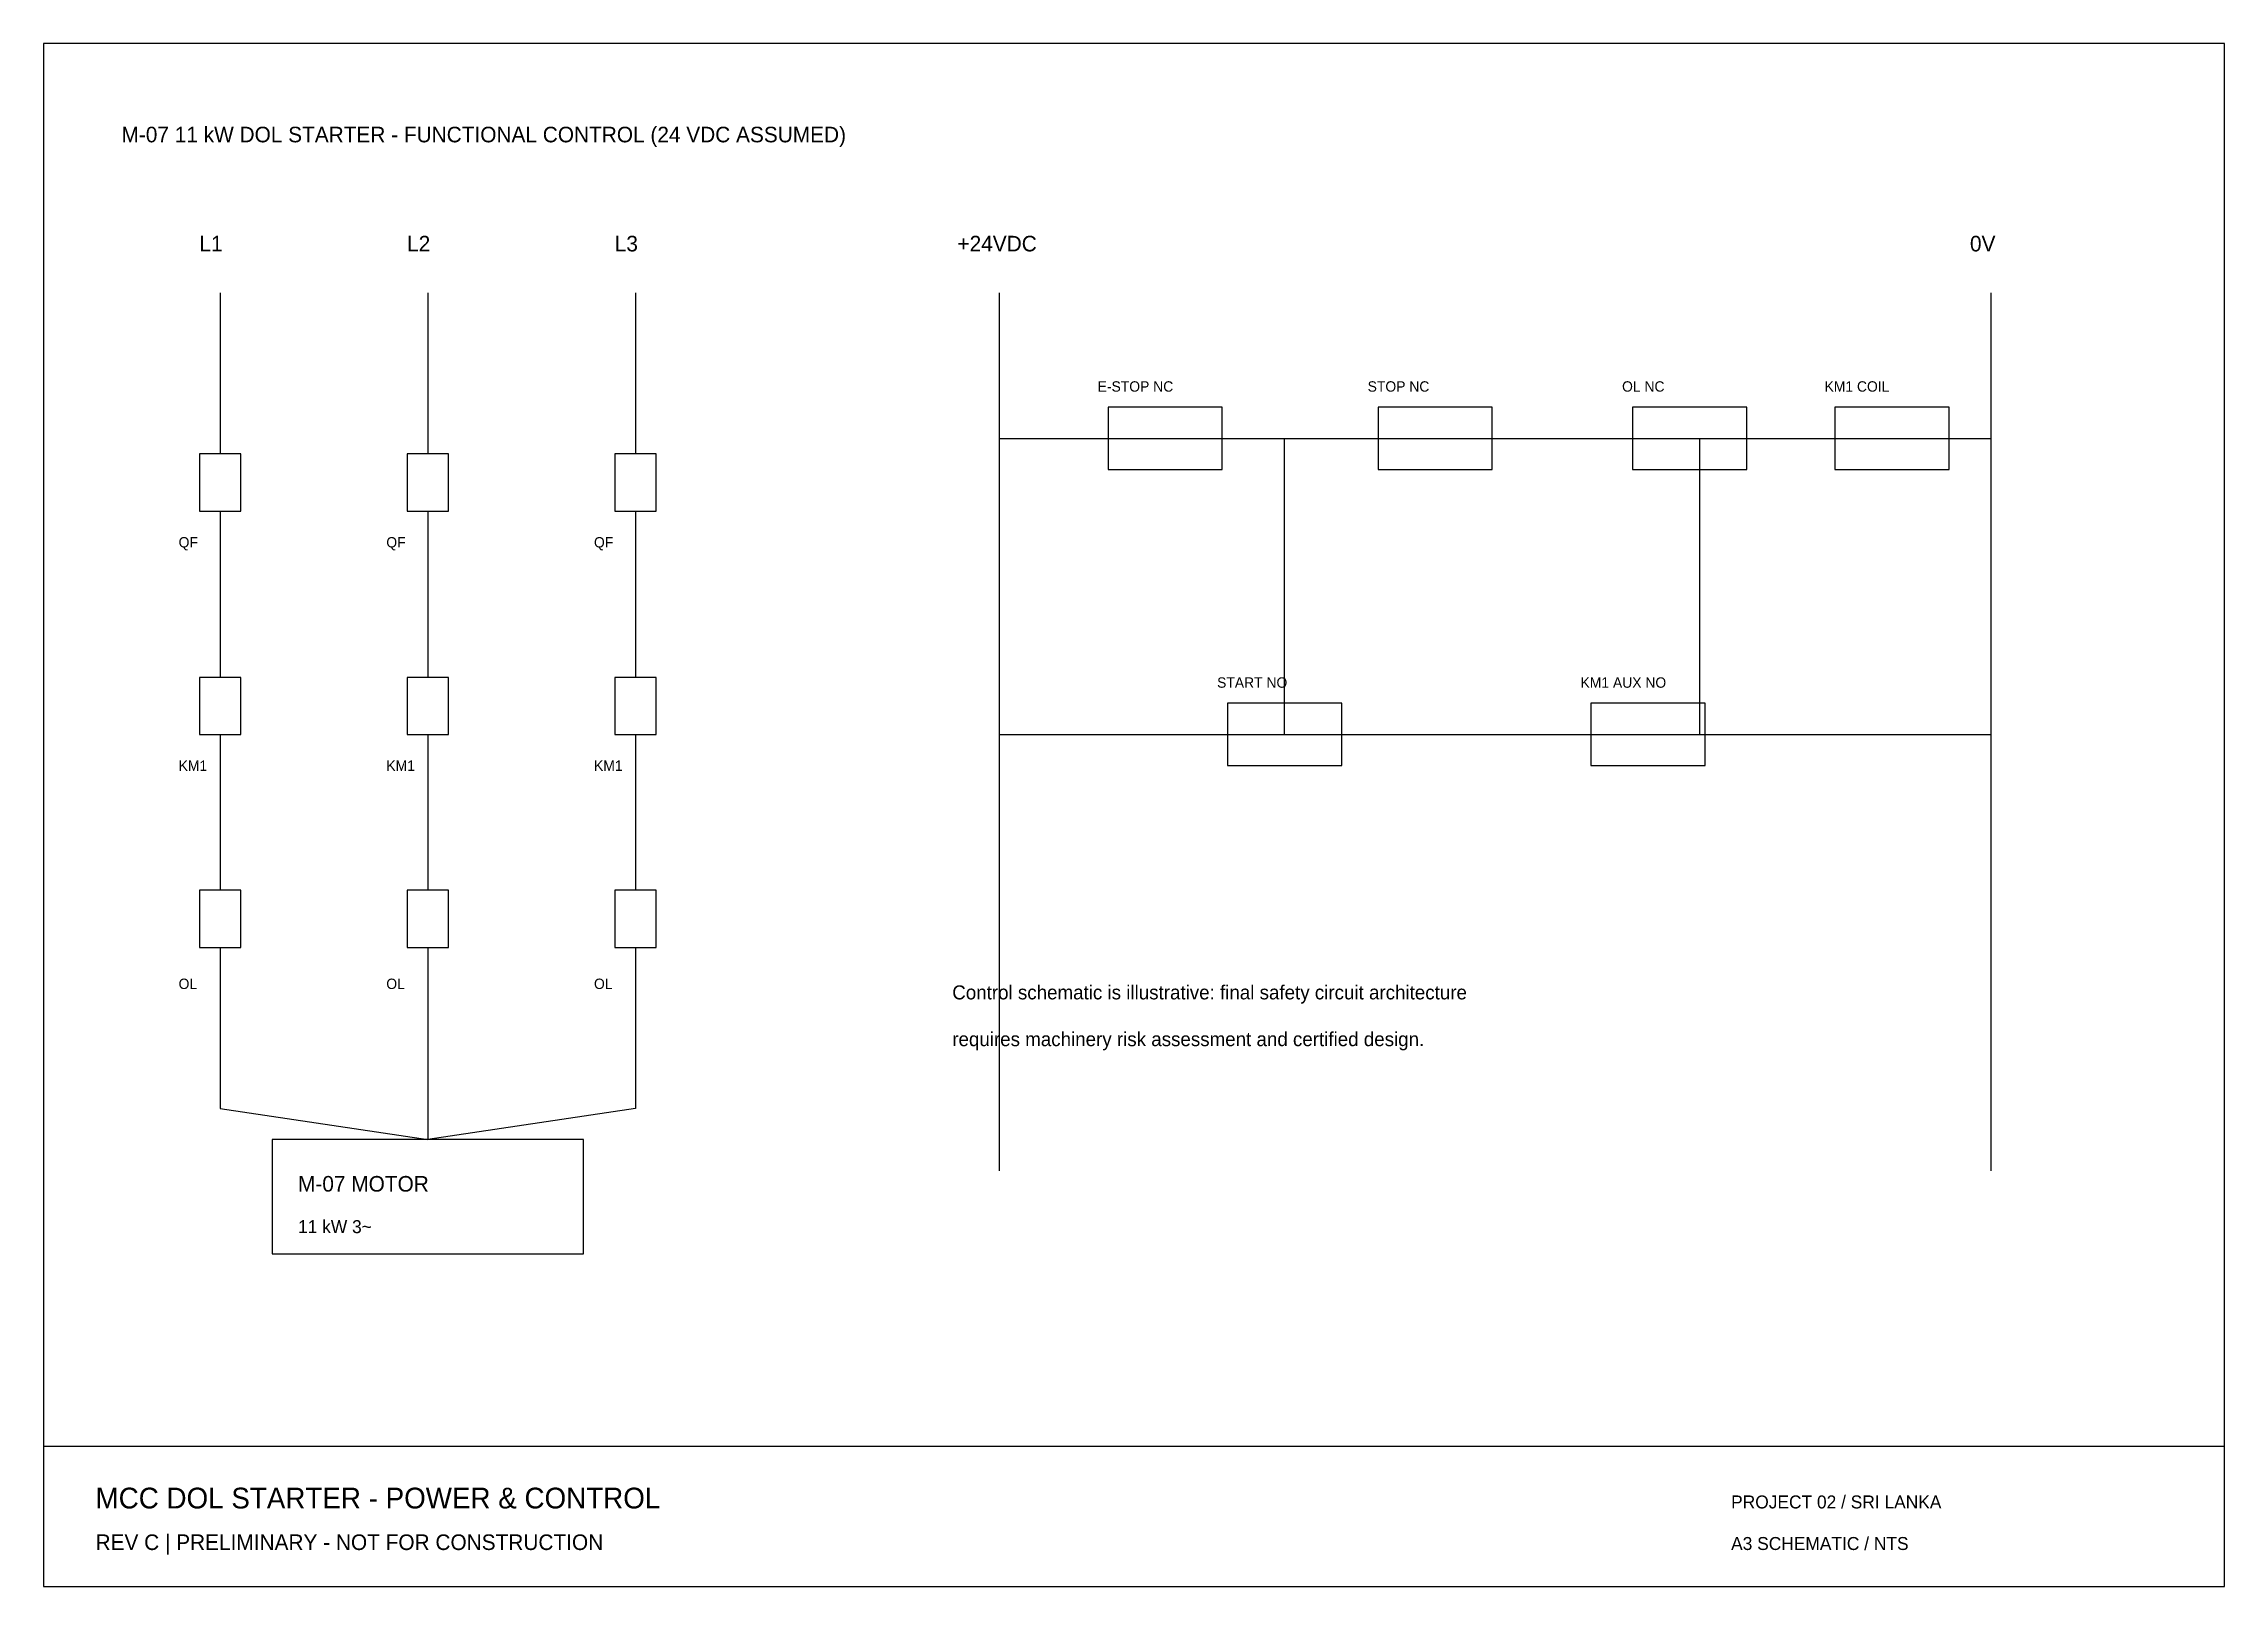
# Model space of a CAD drawing. Header units: metres. Extents: x 0 to 420, y 0 to 297.
import ezdxf

# ---------------------------------------------------------------- set-up
doc = ezdxf.new("R2010")
doc.units = ezdxf.units.M
for name, color, linetype in [('CONTROL', 5, 'Continuous'), ('EQUIPMENT', 3, 'Continuous'), ('FRAME', 7, 'Continuous'), ('POWER', 1, 'Continuous'), ('SAFETY', 2, 'Continuous'), ('TEXT', 7, 'Continuous')]:
    doc.layers.add(name, color=color, linetype=linetype)

msp = doc.modelspace()

# ---------------------------------------------------------------- linework, layer by layer
at = {"layer": 'CONTROL'}
for p, q in [((184, 249), (184, 80)), ((375, 249), (375, 80)), ((227, 227), (205, 227)), ((205, 227), (205, 215)), ((227, 215), (227, 227)), ((279, 227), (257, 227)), ((257, 227), (257, 215)), ((279, 215), (279, 227)), ((328, 227), (306, 227)), ((306, 227), (306, 215)), ((328, 215), (328, 227)), ((367, 227), (345, 227)), ((345, 227), (345, 215)), ((367, 215), (367, 227)), ((184, 221), (375, 221)), ((239, 164), (239, 221)), ((319, 164), (319, 221)), ((205, 215), (227, 215)), ((257, 215), (279, 215)), ((306, 215), (328, 215)), ((345, 215), (367, 215)), ((250, 170), (228, 170)), ((228, 170), (228, 158)), ((250, 158), (250, 170)), ((320, 170), (298, 170)), ((298, 170), (298, 158)), ((320, 158), (320, 170)), ((184, 164), (375, 164)), ((228, 158), (250, 158)), ((298, 158), (320, 158))]:
    msp.add_line(p, q, dxfattribs=at)
at = {"layer": 'EQUIPMENT'}
for p, q in [((38, 218), (30, 218)), ((30, 218), (30, 207)), ((38, 207), (38, 218)), ((78, 218), (70, 218)), ((70, 218), (70, 207)), ((78, 207), (78, 218)), ((118, 218), (110, 218)), ((110, 218), (110, 207)), ((118, 207), (118, 218)), ((30, 207), (38, 207)), ((70, 207), (78, 207)), ((110, 207), (118, 207)), ((38, 175), (30, 175)), ((30, 175), (30, 164)), ((38, 164), (38, 175)), ((78, 175), (70, 175)), ((70, 175), (70, 164)), ((78, 164), (78, 175)), ((118, 175), (110, 175)), ((110, 175), (110, 164)), ((118, 164), (118, 175)), ((30, 164), (38, 164)), ((70, 164), (78, 164)), ((110, 164), (118, 164)), ((38, 134), (30, 134)), ((30, 134), (30, 123)), ((38, 123), (38, 134)), ((78, 134), (70, 134)), ((70, 134), (70, 123)), ((78, 123), (78, 134)), ((118, 134), (110, 134)), ((110, 134), (110, 123)), ((118, 123), (118, 134)), ((30, 123), (38, 123)), ((70, 123), (78, 123)), ((110, 123), (118, 123)), ((104, 86), (44, 86)), ((44, 86), (44, 64)), ((104, 64), (104, 86)), ((44, 64), (104, 64))]:
    msp.add_line(p, q, dxfattribs=at)
at = {"layer": 'FRAME'}
for p, q in [((420, 297), (0, 297)), ((0, 297), (0, 0)), ((420, 0), (420, 297)), ((0, 27), (420, 27)), ((0, 0), (420, 0))]:
    msp.add_line(p, q, dxfattribs=at)
at = {"layer": 'POWER'}
for p, q in [((34, 249), (34, 218)), ((74, 249), (74, 218)), ((114, 249), (114, 218)), ((34, 207), (34, 175)), ((74, 207), (74, 175)), ((114, 207), (114, 175)), ((34, 164), (34, 134)), ((74, 164), (74, 134)), ((114, 164), (114, 134)), ((34, 123), (34, 92)), ((74, 123), (74, 92)), ((114, 123), (114, 92)), ((34, 92), (74, 86)), ((74, 92), (74, 86)), ((114, 92), (74, 86))]:
    msp.add_line(p, q, dxfattribs=at)

# ---------------------------------------------------------------- texts
at = {"layer": 'SAFETY'}
for s, height, p in [('Control schematic is illustrative: final safety circuit architecture', 2.7, (175, 113)), ('requires machinery risk assessment and certified design.', 2.7, (175, 104)), ('REV C | PRELIMINARY - NOT FOR CONSTRUCTION', 3, (10, 7))]:
    msp.add_text(s, height=height, dxfattribs=at).set_placement(p)
at = {"layer": 'TEXT'}
for s, height, p in [('M-07 11 kW DOL STARTER - FUNCTIONAL CONTROL (24 VDC ASSUMED)', 3, (15, 278)), ('L1', 3, (30, 257)), ('L2', 3, (70, 257)), ('L3', 3, (110, 257)), ('+24VDC', 3, (176, 257)), ('0V', 3, (371, 257)), ('E-STOP NC', 2, (203, 230)), ('STOP NC', 2, (255, 230)), ('OL NC', 2, (304, 230)), ('KM1 COIL', 2, (343, 230)), ('QF', 2, (26, 200)), ('QF', 2, (66, 200)), ('QF', 2, (106, 200)), ('START NO', 2, (226, 173)), ('KM1 AUX NO', 2, (296, 173)), ('KM1', 2, (26, 157)), ('KM1', 2, (66, 157)), ('KM1', 2, (106, 157)), ('OL', 2, (26, 115)), ('OL', 2, (66, 115)), ('OL', 2, (106, 115)), ('M-07 MOTOR', 3, (49, 76)), ('11 kW 3~', 2.5, (49, 68)), ('MCC DOL STARTER - POWER & CONTROL', 4, (10, 15)), ('PROJECT 02 / SRI LANKA', 2.5, (325, 15)), ('A3 SCHEMATIC / NTS', 2.5, (325, 7))]:
    msp.add_text(s, height=height, dxfattribs=at).set_placement(p)

doc.saveas('drawing.dxf')
